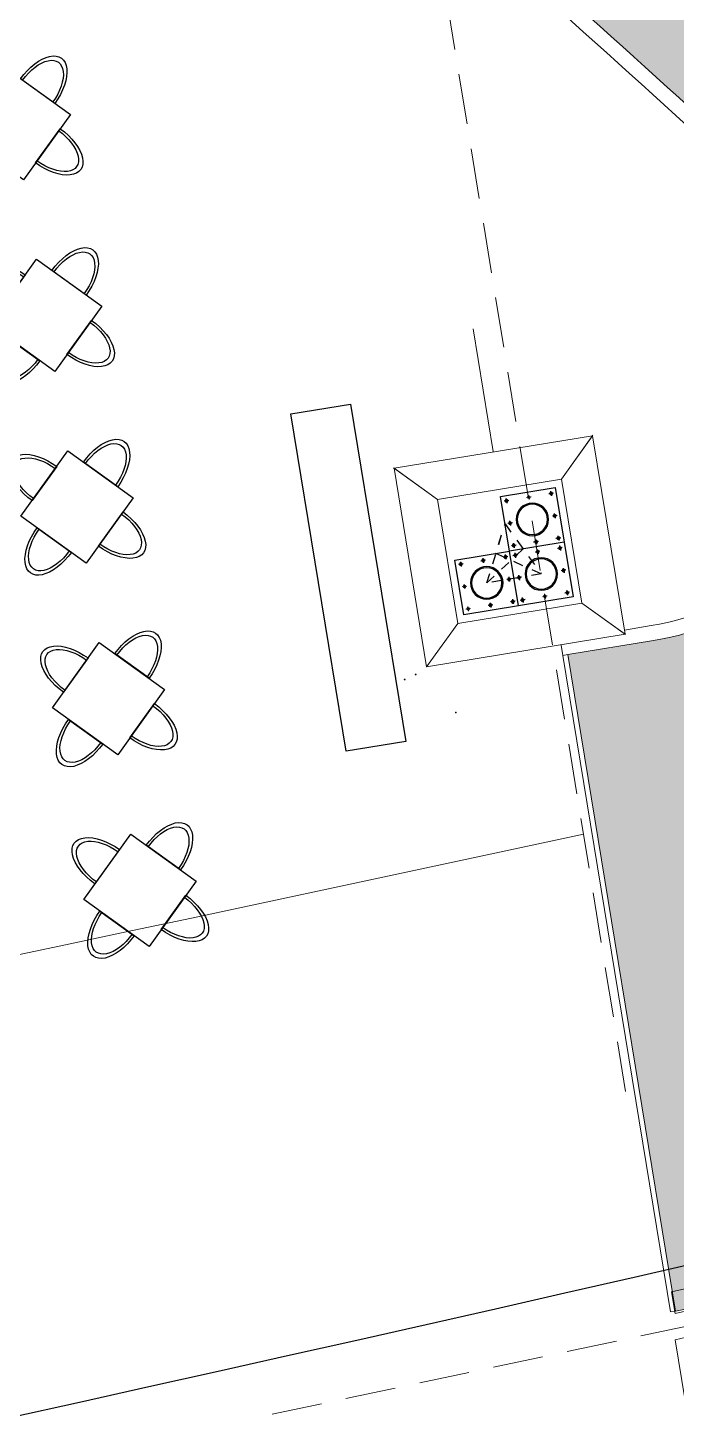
# Model space of a CAD drawing. Header units: metres. Extents: x 2 to 659295185, y -28 to 1124222152.
# Drawn here: x 655624.8 to 655631.25, y 1126425.51 to 1126439.24 of the extents above; entities that cross this region are included whole.
import ezdxf

# ---------------------------------------------------------------- set-up
doc = ezdxf.new("R2010")
doc.units = ezdxf.units.M
doc.header["$MEASUREMENT"] = 0
for name, pattern in [('CCSM_C1_CUERPO EL$0$CONTINUA', [0]), ('CCSM_C1_CUERPO EL$0$DASHED', [0.75, 0.5, -0.25]), ('CCSM_XREF ESTRUCTURA15$0$DASHED', [0.75, 0.5, -0.25]), ('CCSM_XREF ESTRUCTURA15$0$DASHED2', [0.375, 0.25, -0.125]), ('CCSM_XREF ESTRUCTURA15$0$MITTE', [2, 1.25, -0.25, 0.25, -0.25]), ('DASHDOT', [1, 0.5, -0.25, 0, -0.25])]:
    doc.linetypes.add(name, pattern=pattern)
doc.layers.get('0').update_dxf_attribs({"linetype": 'CONTINUOUS'})
for name, color, linetype in [('CCSM_C1_CUERPO CK$0$A-VISTA 4', 8, 'CONTINUOUS'), ('CCSM_C1_CUERPO D.dwg 19-03-12$0$A-ESTRUCTURA DE FACHADA DE VIDRIO', 5, 'CONTINUOUS'), ('CCSM_C1_CUERPO D.dwg 19-03-12$0$A-PEDESTAL', 4, 'CONTINUOUS'), ('CCSM_C1_CUERPO D.dwg 19-03-12$0$islas', 7, 'CONTINUOUS'), ('CCSM_C1_CUERPO D.dwg 19-03-12$0$MUEBLE SERVICIO', 1, 'CONTINUOUS'), ('CCSM_C1_CUERPO EL$0$A-PARED', 2, 'CCSM_C1_CUERPO EL$0$CONTINUA'), ('CCSM_C1_CUERPO EL$0$A-PROYECCIONES', 5, 'CCSM_C1_CUERPO EL$0$DASHED'), ('CCSM_XREF ESTRUCTURA15$0$A_PLANCHAS BASE', 57, 'CONTINUOUS'), ('CCSM_XREF ESTRUCTURA15$0$A_PROYECCION', 8, 'CCSM_XREF ESTRUCTURA15$0$DASHED2'), ('CCSM_XREF ESTRUCTURA15$0$PROYECCION DE TECHO', 212, 'CONTINUOUS'), ('CCSM_XREF ESTRUCTURA15$0$PS_MIDLINE', 1, 'CCSM_XREF ESTRUCTURA15$0$MITTE'), ('CCSM_XREF ESTRUCTURA15$0$PS_SOLID', 2, 'CONTINUOUS'), ('CCSM_XREF ESTRUCTURA15$0$txt100', 2, 'CONTINUOUS'), ('CESTOS DE BASURA', 1, 'CONTINUOUS'), ('MESAS', 5, 'CONTINUOUS'), ('MESAS DE FERIA', 7, 'CONTINUOUS'), ('SILLAS', 2, 'CONTINUOUS')]:
    doc.layers.add(name, color=color, linetype=linetype)
doc.layers.add('CCSM_C1_CUERPO D.dwg 19-03-12$0$VEGETACIÓN', color=7, linetype='CONTINUOUS', true_color=0x428500)
doc.layers.add('PISO AZUL', color=7, linetype='CONTINUOUS', true_color=0xbddeff)
for name, color, linetype, lineweight in [('LOCALES ASIGNADOS', 41, 'DASHDOT', 0), ('PTO DE UNIÓN', 57, 'CONTINUOUS', 50), ('PTO SONORO', 74, 'CONTINUOUS', 50)]:
    doc.layers.add(name, color=color, linetype=linetype, lineweight=lineweight)
pattern_1 = [(329.308451238, (-1.74908, -4.25296), (0.0412171804, -0.54709132384), [0.05715, -0.62865]), (274.30845124, (-1.7491, -4.25296), (0.5485208358, 0.19704611346), [0.04572, -0.50292]), (19.75945124, (-1.74564, -4.29855), (0.5897357616, -0.35004758223), [0.04857, -0.53427]), (325.49265124, (-1.5987, -4.2283), (0.00707447526, -0.8229292713), [0.085725, -0.942975]), (15.94405124, (-1.5981, -4.2969), (0.8477022361, -0.58277140046), [0.072855, -0.801405]), (270.49245124, (-1.5987, -4.2283), (0.8477011195, -0.5827727124), [0.06858, -0.75438]), (300.308451238, (-1.62395, -4.30967), (-0.2291857787, -0.49847933902), [0.05715, -0.62865]), (245.30845124, (-1.62395, -4.30967), (0.57527698422, -0.09358776406), [0.04572, -0.50292]), (350.75985124, (-1.64305, -4.3512), (0.3460922171, -0.59206566832), [0.04857, -0.53427]), (316.808451238, (-1.74908, -4.25296), (0.251823560087, 0.031886379613), [0, -0.496824, 0, -0.51054, 0, -0.504825]), (286.808451238, (-1.74908, -4.25296), (0.32900826904, -0.149206878947), [0, -0.291084, 0, -0.485394, 0, -0.192405]), (246.808451238, (-1.77656, -4.08527), (0.048835163688, -0.40419522367), [0, -0.1905, 0, -0.59436, 0, -0.78867]), (236.808451238, (-1.7889, -4.01008), (0.14715442583, -0.426197633), [0, -0.24765, 0, -0.394716, 0, -0.56007])]

# ---------------------------------------------------------------- blocks, each defined once
blk = doc.blocks.new('CCSM_XREF ESTRUCTURA15$0$baric')
at = {"layer": 'CCSM_XREF ESTRUCTURA15$0$A_PROYECCION'}
for p, q in [((0, 0), (550, 0)), ((275, -550), (0, 0)), ((0, 0), (412.5, -275)), ((550, 0), (137.5, -275)), ((550, 0), (275, -550))]:
    blk.add_line(p, q, dxfattribs=at)
blk = doc.blocks.new('CCSM_XREF ESTRUCTURA15$0$COLUMNAS D')
at = {"layer": 'CCSM_XREF ESTRUCTURA15$0$A_PLANCHAS BASE'}
for p, q in [((655631.25, 1126438.827), (655631.793, 1126438.916)), ((655631.793, 1126438.916), (655631.882, 1126438.373)), ((655631.339, 1126438.284), (655631.25, 1126438.827)), ((655631.882, 1126438.373), (655631.339, 1126438.284)), ((655631.882, 1126438.373), (655631.971, 1126437.83)), ((655630.796, 1126438.195), (655631.339, 1126438.284)), ((655630.885, 1126437.652), (655630.796, 1126438.195)), ((655631.428, 1126437.741), (655631.339, 1126438.284)), ((655631.971, 1126437.83), (655630.885, 1126437.652))]:
    blk.add_line(p, q, dxfattribs=at)
at = {"layer": 'CCSM_XREF ESTRUCTURA15$0$A_PLANCHAS BASE', "extrusion": (0, 0, -1)}
for centre in [(-655631.308, 1126438.785), (-655631.752, 1126438.858), (-655631.788, 1126438.636), (-655631.344, 1126438.563), (-655631.38, 1126438.341), (-655631.603, 1126438.378), (-655631.825, 1126438.414), (-655631.076, 1126438.19), (-655631.298, 1126438.226), (-655631.397, 1126438.243), (-655631.619, 1126438.279), (-655631.841, 1126438.315), (-655630.854, 1126438.154), (-655631.877, 1126438.093), (-655631.334, 1126438.004), (-655631.433, 1126438.021), (-655631.371, 1126437.782), (-655631.469, 1126437.798), (-655631.914, 1126437.871), (-655631.149, 1126437.746)]:
    blk.add_circle(centre, 0.0135, dxfattribs=at)
at = {"layer": 'CCSM_XREF ESTRUCTURA15$0$A_PROYECCION'}
for p, q in [((655631.748, 1126438.881), (655631.756, 1126438.835)), ((655631.331, 1126438.789), (655631.285, 1126438.782)), ((655631.304, 1126438.809), (655631.312, 1126438.762)), ((655631.775, 1126438.862), (655631.729, 1126438.854)), ((655631.811, 1126438.64), (655631.765, 1126438.632)), ((655631.784, 1126438.659), (655631.792, 1126438.613)), ((655631.367, 1126438.567), (655631.321, 1126438.559)), ((655631.34, 1126438.586), (655631.348, 1126438.54)), ((655631.404, 1126438.345), (655631.357, 1126438.337)), ((655631.377, 1126438.364), (655631.384, 1126438.318)), ((655631.626, 1126438.381), (655631.579, 1126438.374)), ((655631.599, 1126438.401), (655631.606, 1126438.354)), ((655631.848, 1126438.418), (655631.801, 1126438.41)), ((655631.821, 1126438.437), (655631.828, 1126438.391)), ((655631.837, 1126438.339), (655631.845, 1126438.292)), ((655631.099, 1126438.194), (655631.053, 1126438.186)), ((655631.072, 1126438.213), (655631.08, 1126438.167)), ((655631.321, 1126438.23), (655631.275, 1126438.223)), ((655631.294, 1126438.25), (655631.302, 1126438.203)), ((655631.42, 1126438.246), (655631.373, 1126438.239)), ((655631.393, 1126438.266), (655631.4, 1126438.219)), ((655631.642, 1126438.283), (655631.596, 1126438.275)), ((655631.615, 1126438.302), (655631.623, 1126438.256)), ((655631.864, 1126438.319), (655631.818, 1126438.312)), ((655630.877, 1126438.157), (655630.831, 1126438.15)), ((655630.85, 1126438.177), (655630.858, 1126438.13)), ((655631.9, 1126438.097), (655631.854, 1126438.09)), ((655631.873, 1126438.116), (655631.881, 1126438.07)), ((655631.358, 1126438.008), (655631.311, 1126438.001)), ((655631.331, 1126438.028), (655631.338, 1126437.981)), ((655631.456, 1126438.024), (655631.41, 1126438.017)), ((655631.429, 1126438.044), (655631.437, 1126437.997)), ((655631.394, 1126437.786), (655631.348, 1126437.779)), ((655631.367, 1126437.805), (655631.375, 1126437.759)), ((655631.493, 1126437.802), (655631.446, 1126437.795)), ((655631.466, 1126437.822), (655631.473, 1126437.775)), ((655631.937, 1126437.875), (655631.89, 1126437.867)), ((655631.91, 1126437.894), (655631.917, 1126437.848)), ((655631.172, 1126437.75), (655631.126, 1126437.742)), ((655631.145, 1126437.769), (655631.153, 1126437.723))]:
    blk.add_line(p, q, dxfattribs=at)
at = {"layer": 'CCSM_XREF ESTRUCTURA15$0$PS_SOLID', "extrusion": (0, 0, -1)}
for centre, radius in [((-655631.566, 1126438.6), 0.162), ((-655631.566, 1126438.6), 0.151), ((-655631.655, 1126438.057), 0.162), ((-655631.655, 1126438.057), 0.162), ((-655631.655, 1126438.057), 0.151), ((-655631.655, 1126438.057), 0.151), ((-655631.112, 1126437.968), 0.162), ((-655631.112, 1126437.968), 0.151)]:
    blk.add_circle(centre, radius, dxfattribs=at)
at = {"layer": 'CCSM_XREF ESTRUCTURA15$0$A_PROYECCION', "xscale": 0.0009999999647109722, "yscale": 0.0009999999647109722, "zscale": 0.0009999999647109722, "rotation": 189.3084474079254}
blk.add_blockref('CCSM_XREF ESTRUCTURA15$0$baric', (655631.655, 1126438.057), dxfattribs=at)
blk = doc.blocks.new('mesa cuadrada')
at = {"layer": 'MESAS', "color": 7}
blk.add_lwpolyline([(0, 0.8), (0.8, 0.8), (0.8, 0), (0, 0)], close=True, dxfattribs=at)
blk = doc.blocks.new('SILLA NARANJA')
at = {"layer": 'SILLAS', "color": 3}
blk.add_line((-0.15, 0.147), (0.15, -0.147), dxfattribs=at)
for major_axis, ratio in [((-0.282, -0.288), 0.521085), ((-0.247, -0.252), 0.524072)]:
    blk.add_ellipse((0, 0), major_axis=major_axis, ratio=ratio, start_param=1.570796, end_param=4.712389, dxfattribs=at)
blk = doc.blocks.new('MESA BAJA NARANJA')
at = {"color": 7, "extrusion": (0, 0, -1), "zscale": -0.9999999999999999, "rotation": 224.4563677717573}
blk.add_blockref('mesa cuadrada', (0, 0), dxfattribs=at)
at = {"layer": 'PISO AZUL'}
for p, rotation in [((-0.28, -0.286), 89.99999999999999), ((-0.286, -0.84), 179.9999999999999), ((0.286, -0.851), 269.9999999999999)]:
    blk.add_blockref('SILLA NARANJA', p, dxfattribs=dict(at, rotation=rotation))
blk.add_blockref('SILLA NARANJA', (0.286, -0.28), dxfattribs=at)

msp = doc.modelspace()

# ---------------------------------------------------------------- hatches: boundary and pattern name
at = {"layer": 'CCSM_C1_CUERPO D.dwg 19-03-12$0$VEGETACIÓN', "lineweight": 5}
h = msp.add_hatch(dxfattribs=at)
h.set_pattern_fill('AR-CONC', color=256, scale=0.003, style=0)
h.set_pattern_definition(pattern_1)
edge = h.paths.add_edge_path()
edge.add_line((655631.3766, 1126426.2662), (655636.7773, 1126427.4745))
edge.add_line((655636.7773, 1126427.4745), (655630.3748, 1126466.5361))
edge.add_line((655630.3748, 1126466.5361), (655624.8693, 1126465.9567))
edge.add_line((655624.8693, 1126465.9567), (655624.9113, 1126465.7006))
edge.add_line((655624.9113, 1126465.7006), (655624.8126, 1126465.6844))
edge.add_line((655624.8126, 1126465.6844), (655625.889, 1126459.1177))
edge.add_line((655625.889, 1126459.1177), (655626.4796, 1126459.2146))
edge.add_line((655626.4796, 1126459.2146), (655626.7999, 1126457.2365))
edge.add_line((655626.7999, 1126457.2365), (655626.2432, 1126457.1491))
edge.add_line((655626.2432, 1126457.1491), (655626.2521, 1126457.0651))
edge.add_arc((655622.7715, 1126448.7623), 9.0029, 1.64019, 67.2566, ccw=False)
edge.add_arc((655617.5094, 1126449.2351), 14.263, 323.00991, 359.13576, ccw=False)
edge.add_arc((655533.9247, 1126331.6339), 144.5887, 47.020585, 48.937825, ccw=False)
edge.add_arc((655629.9883, 1126435.569), 3.1137, -13.45437, 36.35564, ccw=False)
edge.add_arc((655630.6285, 1126435.623), 2.5117, 279.03476, 341.94542, ccw=False)
edge.add_line((655631.0229, 1126433.1424), (655630.1706, 1126433.0027))
edge.add_line((655630.1706, 1126433.0027), (655631.2409, 1126426.4732))
edge.add_line((655631.2409, 1126426.4732), (655631.3393, 1126426.4936))
edge.add_line((655631.3393, 1126426.4936), (655631.3766, 1126426.2662))
h = msp.add_hatch(dxfattribs=at)
h.set_pattern_fill('AR-CONC', color=256, scale=0.003, style=0)
h.set_pattern_definition(pattern_1)
edge = h.paths.add_edge_path()
edge.add_line((655631.3766, 1126426.2662), (655636.7773, 1126427.4745))
edge.add_line((655636.7773, 1126427.4745), (655630.3748, 1126466.5361))
edge.add_line((655630.3748, 1126466.5361), (655624.8693, 1126465.9567))
edge.add_line((655624.8693, 1126465.9567), (655624.9113, 1126465.7006))
edge.add_line((655624.9113, 1126465.7006), (655624.8126, 1126465.6844))
edge.add_line((655624.8126, 1126465.6844), (655625.889, 1126459.1177))
edge.add_line((655625.889, 1126459.1177), (655626.4796, 1126459.2146))
edge.add_line((655626.4796, 1126459.2146), (655626.7999, 1126457.2365))
edge.add_line((655626.7999, 1126457.2365), (655626.2432, 1126457.1491))
edge.add_line((655626.2432, 1126457.1491), (655626.2521, 1126457.0651))
edge.add_arc((655622.7715, 1126448.7623), 9.0029, 1.64019, 67.2566, ccw=False)
edge.add_arc((655617.5094, 1126449.2351), 14.263, 323.00991, 359.13576, ccw=False)
edge.add_arc((655533.9247, 1126331.6339), 144.5887, 47.020585, 48.937825, ccw=False)
edge.add_arc((655629.9883, 1126435.569), 3.1137, -13.45437, 36.35564, ccw=False)
edge.add_arc((655630.6285, 1126435.623), 2.5117, 279.03476, 341.94542, ccw=False)
edge.add_line((655631.0229, 1126433.1424), (655630.1706, 1126433.0027))
edge.add_line((655630.1706, 1126433.0027), (655631.2409, 1126426.4732))
edge.add_line((655631.2409, 1126426.4732), (655631.3393, 1126426.4936))
edge.add_line((655631.3393, 1126426.4936), (655631.3766, 1126426.2662))
at = {"layer": 'LOCALES ASIGNADOS'}
h = msp.add_hatch(color=256, dxfattribs=at)
edge = h.paths.add_edge_path()
edge.add_arc((219491.1056, 1054914.3756), 441878.9229, 9.308049718, 9.309563548, ccw=False)
edge.add_line((655551.8097, 1126384.9626), (655564.5398, 1126387.0492))
edge.add_line((655564.5398, 1126387.0492), (655562.5867, 1126398.9652))
edge.add_line((655562.5867, 1126398.9652), (655552.3922, 1126397.2942))
edge.add_line((655552.3922, 1126397.2942), (655552.4569, 1126396.8995))
edge.add_line((655552.4569, 1126396.8995), (655549.9212, 1126396.4839))

# ---------------------------------------------------------------- linework, layer by layer
at = {"layer": 'CCSM_C1_CUERPO CK$0$A-VISTA 4', "lineweight": 5}
msp.add_arc((655377.7276, 1127600.5384), 1196.2927, 278.1177294, 282.1897732, dxfattribs=at)
at = {"layer": 'CCSM_C1_CUERPO D.dwg 19-03-12$0$A-ESTRUCTURA DE FACHADA DE VIDRIO', "color": 6, "lineweight": 5, "elevation": -0.0005}
msp.add_lwpolyline([(655633.3455, 1126427.1445), (655631.2016, 1126426.6657), (655631.2373, 1126426.4482), (655636.5731, 1126427.6401), (655630.2341, 1126466.314), (655624.797, 1126465.74), (655624.8327, 1126465.5226), (655627.0173, 1126465.7532)], dxfattribs=at)
at = {"layer": 'CCSM_C1_CUERPO D.dwg 19-03-12$0$A-PEDESTAL', "lineweight": 5}
for p, q in [((655630.1058, 1126434.7487), (655630.4194, 1126435.1852)), ((655628.4358, 1126434.8601), (655628.8723, 1126434.5465)), ((655630.308, 1126433.5152), (655630.7445, 1126433.2016)), ((655630.12, 1126432.9944), (655630.1032, 1126433.0965))]:
    msp.add_line(p, q, dxfattribs=at)
for points in [[(655630.7387, 1126433.2058), (655630.4152, 1126435.1794), (655628.4416, 1126434.8559), (655628.7651, 1126432.8823)], [(655630.308, 1126433.5152), (655630.1058, 1126434.7487), (655628.8723, 1126434.5465), (655629.0745, 1126433.313)]]:
    msp.add_lwpolyline(points, close=True, dxfattribs=at)
msp.add_lwpolyline([(655630.7387, 1126433.2058), (655630.4152, 1126435.1794), (655628.4427, 1126434.8561), (655628.7651, 1126432.8823), (655630.7387, 1126433.2058), (655630.308, 1126433.5152), (655630.1058, 1126434.7487), (655630.4152, 1126435.1794), (655630.1058, 1126434.7487), (655628.8723, 1126434.5465), (655628.4427, 1126434.8561), (655628.8723, 1126434.5465), (655629.0745, 1126433.313), (655628.7651, 1126432.8823), (655629.0745, 1126433.313), (655630.308, 1126433.5152)], dxfattribs=at)
at = {"layer": 'CCSM_C1_CUERPO D.dwg 19-03-12$0$islas', "lineweight": 5}
msp.add_lwpolyline([(655633.8956, 1126445.0557), (655636.7773, 1126427.4745), (655631.3766, 1126426.2662), (655631.3393, 1126426.4936), (655631.2409, 1126426.4732), (655630.1706, 1126433.0027)], dxfattribs=at)
msp.add_lwpolyline([(655631.1915, 1126426.4651), (655630.12, 1126432.9944), (655630.1693, 1126433.0025), (655631.2409, 1126426.4732)], close=True, dxfattribs=at)
msp.add_lwpolyline([(655631.1915, 1126426.4651), (655630.12, 1126432.9944), (655630.1693, 1126433.0025), (655631.2409, 1126426.4732)], close=True, dxfattribs=at)
at = {"layer": 'CCSM_C1_CUERPO D.dwg 19-03-12$0$MUEBLE SERVICIO', "color": 28, "lineweight": 5, "true_color": 0x331a00}
msp.add_line((655629.4276, 1126435.0226), (655629.228, 1126436.2406), dxfattribs=at)
at = {"layer": 'CCSM_C1_CUERPO D.dwg 19-03-12$0$VEGETACIÓN', "color": 7, "lineweight": 5}
for points in [[(655626.2521, 1126457.0651, -0.2943938), (655631.7707, 1126449.02), (655631.7707, 1126449.02), (655631.7707, 1126449.02, -0.1589474), (655628.9018, 1126440.6534, -0.0083657), (655632.4959, 1126437.4148, -0.2208251), (655633.0166, 1126434.8445, 1.0104538), (655633.0166, 1126434.8445, -0.0948838), (655633.0166, 1126434.8445, 0.1737955), (655633.0166, 1126434.8445, 0.2845164), (655633.0166, 1126434.8445, 3.1521516), (655633.0166, 1126434.8445, -0.2816084), (655631.0229, 1126433.1424), (655630.1706, 1126433.0027), (655631.2409, 1126426.4732), (655631.3393, 1126426.4936), (655631.3766, 1126426.2662), (655636.7773, 1126427.4745), (655630.3748, 1126466.5361)], [(655626.0971, 1126457.1045), (655626.1123, 1126456.9606, -0.2970103), (655631.6207, 1126449.0189, -0.1614263), (655628.6973, 1126440.6325, -0.0085842), (655632.3833, 1126437.3147, -0.2190673), (655632.8721, 1126434.8853, -0.2809625), (655630.999, 1126433.2905), (655630.732, 1126433.2467)]]:
    msp.add_lwpolyline(points, format="xyb", dxfattribs=at)
at = {"layer": 'CCSM_C1_CUERPO EL$0$A-PARED', "lineweight": 5, "elevation": -0.0005}
msp.add_lwpolyline([(655631.9695, 1126426.3584), (655631.2377, 1126426.186)], dxfattribs=at)
at = {"layer": 'CCSM_C1_CUERPO EL$0$A-PARED', "lineweight": 5}
msp.add_lwpolyline([(655631.2377, 1126426.186), (655631.5423, 1126424.3277)], dxfattribs=at)
at = {"layer": 'CCSM_C1_CUERPO EL$0$A-PROYECCIONES', "lineweight": 5}
msp.add_lwpolyline([(655421.1065, 1126403.1157, 0.0062103), (655452.1715, 1126404.6309, 0.0092237), (655503.3398, 1126408.847, 0.0058318), (655535.1153, 1126412.626), (655535.6132, 1126409.5887, 0.0194724), (655631.4645, 1126426.348, 0.0707147)], format="xyb", dxfattribs=at)
at = {"layer": 'CCSM_XREF ESTRUCTURA15$0$PROYECCION DE TECHO', "color": 8, "linetype": 'CCSM_XREF ESTRUCTURA15$0$DASHED', "lineweight": 5}
msp.add_lwpolyline([(655630.7448, 1126428.6583), (655624.0389, 1126469.5701)], dxfattribs=at)
at = {"layer": 'CCSM_XREF ESTRUCTURA15$0$PS_MIDLINE', "color": 8, "lineweight": 5}
for p, q in [((655629.9989, 1126434.6283, 4.525), (655630.0065, 1126434.5819, 4.525)), ((655629.5818, 1126434.5362, 4.525), (655629.5354, 1126434.5286, 4.525)), ((655629.5548, 1126434.5555, 4.525), (655629.5624, 1126434.5092, 4.525)), ((655629.8039, 1126434.5725, 4.525), (655629.7575, 1126434.5649, 4.525)), ((655629.7769, 1126434.5919, 4.525), (655629.7845, 1126434.5456, 4.525)), ((655630.0259, 1126434.6089, 4.525), (655629.9795, 1126434.6013, 4.525)), ((655630.0623, 1126434.3869, 4.525), (655630.0159, 1126434.3793, 4.525)), ((655630.0353, 1126434.4063, 4.525), (655630.0429, 1126434.3599, 4.525)), ((655629.6182, 1126434.3141, 4.525), (655629.5718, 1126434.3065, 4.525)), ((655629.5912, 1126434.3335, 4.525), (655629.5988, 1126434.2871, 4.525)), ((655629.6546, 1126434.0921, 4.525), (655629.6082, 1126434.0845, 4.525)), ((655629.6276, 1126434.1115, 4.525), (655629.6352, 1126434.0651, 4.525)), ((655629.8766, 1126434.1285, 4.525), (655629.8303, 1126434.1209, 4.525)), ((655629.8497, 1126434.1479, 4.525), (655629.8573, 1126434.1015, 4.525)), ((655630.0987, 1126434.1649, 4.525), (655630.0523, 1126434.1573, 4.525)), ((655630.0717, 1126434.1843, 4.525), (655630.0793, 1126434.1379, 4.525)), ((655630.0879, 1126434.0856, 4.525), (655630.0955, 1126434.0392, 4.525)), ((655629.3501, 1126433.9408, 4.525), (655629.3037, 1126433.9332, 4.525)), ((655629.3231, 1126433.9602, 4.525), (655629.3307, 1126433.9138, 4.525)), ((655629.5721, 1126433.9772, 4.525), (655629.5257, 1126433.9696, 4.525)), ((655629.5451, 1126433.9966, 4.525), (655629.5527, 1126433.9502, 4.525)), ((655629.6708, 1126433.9934, 4.525), (655629.6244, 1126433.9858, 4.525)), ((655629.6438, 1126434.0128, 4.525), (655629.6514, 1126433.9664, 4.525)), ((655629.8928, 1126434.0298, 4.525), (655629.8464, 1126434.0222, 4.525)), ((655629.8658, 1126434.0492, 4.525), (655629.8734, 1126434.0028, 4.525)), ((655630.1149, 1126434.0662, 4.525), (655630.0685, 1126434.0586, 4.525)), ((655629.128, 1126433.9044, 4.525), (655629.0816, 1126433.8968, 4.525)), ((655629.101, 1126433.9238, 4.525), (655629.1086, 1126433.8774, 4.525)), ((655630.1513, 1126433.8441, 4.525), (655630.1049, 1126433.8365, 4.525)), ((655630.1243, 1126433.8635, 4.525), (655630.1319, 1126433.8172, 4.525)), ((655629.1644, 1126433.6824, 4.525), (655629.118, 1126433.6748, 4.525)), ((655629.1374, 1126433.7018, 4.525), (655629.145, 1126433.6554, 4.525)), ((655629.6085, 1126433.7552, 4.525), (655629.5621, 1126433.7476, 4.525)), ((655629.5815, 1126433.7746, 4.525), (655629.5891, 1126433.7282, 4.525)), ((655629.7072, 1126433.7714, 4.525), (655629.6608, 1126433.7638, 4.525)), ((655629.6802, 1126433.7907, 4.525), (655629.6878, 1126433.7444, 4.525)), ((655629.6449, 1126433.5331, 4.525), (655629.5985, 1126433.5255, 4.525)), ((655629.6179, 1126433.5525, 4.525), (655629.6255, 1126433.5062, 4.525)), ((655629.7436, 1126433.5493, 4.525), (655629.6972, 1126433.5417, 4.525)), ((655629.7166, 1126433.5687, 4.525), (655629.7242, 1126433.5223, 4.525)), ((655629.9656, 1126433.5857, 4.525), (655629.9192, 1126433.5781, 4.525)), ((655629.9386, 1126433.6051, 4.525), (655629.9462, 1126433.5587, 4.525)), ((655630.1876, 1126433.6221, 4.525), (655630.1413, 1126433.6145, 4.525)), ((655630.1607, 1126433.6415, 4.525), (655630.1683, 1126433.5951, 4.525)), ((655629.2008, 1126433.4604, 4.525), (655629.1544, 1126433.4528, 4.525)), ((655629.1738, 1126433.4797, 4.525), (655629.1814, 1126433.4334, 4.525)), ((655629.4229, 1126433.4968, 4.525), (655629.3765, 1126433.4892, 4.525)), ((655629.3959, 1126433.5161, 4.525), (655629.4035, 1126433.4698, 4.525))]:
    msp.add_line(p, q, dxfattribs=at)
at = {"layer": 'CCSM_XREF ESTRUCTURA15$0$PS_SOLID', "color": 8, "lineweight": 5}
for p, q in [((655629.5012, 1126434.5736), (655630.044, 1126434.6626)), ((655630.044, 1126434.6626), (655630.1329, 1126434.1198)), ((655629.5902, 1126434.0308), (655629.5012, 1126434.5736)), ((655630.1329, 1126434.1198), (655629.5902, 1126434.0308)), ((655629.5902, 1126434.0308), (655630.1329, 1126434.1198)), ((655630.1329, 1126434.1198), (655630.2219, 1126433.5771)), ((655629.0474, 1126433.9419), (655629.5902, 1126434.0308)), ((655629.1364, 1126433.3991), (655629.0474, 1126433.9419)), ((655629.6791, 1126433.4881), (655629.5902, 1126434.0308)), ((655629.5902, 1126434.0308), (655629.6791, 1126433.4881)), ((655630.2219, 1126433.5771), (655629.6791, 1126433.4881)), ((655629.6791, 1126433.4881), (655629.1364, 1126433.3991))]:
    msp.add_line(p, q, dxfattribs=at)
at = {"layer": 'CCSM_XREF ESTRUCTURA15$0$PS_SOLID', "color": 8, "lineweight": 5, "extrusion": (0, 0, -1)}
for centre, radius in [((-655629.5586, 1126434.5324), 0.0135), ((-655629.8171, 1126434.3467), 0.162), ((-655629.8171, 1126434.3467), 0.151), ((-655629.7807, 1126434.5687), 0.0135), ((-655630.0027, 1126434.6051), 0.0135), ((-655630.0391, 1126434.3831), 0.0135), ((-655629.595, 1126434.3103), 0.0135), ((-655629.6314, 1126434.0883), 0.0135), ((-655629.8535, 1126434.1247), 0.0135), ((-655630.0755, 1126434.1611), 0.0135), ((-655630.0917, 1126434.0624), 0.0135), ((-655629.3269, 1126433.937), 0.0135), ((-655629.5489, 1126433.9734), 0.0135), ((-655629.6476, 1126433.9896), 0.0135), ((-655629.906, 1126433.804), 0.162), ((-655629.906, 1126433.804), 0.162), ((-655629.906, 1126433.804), 0.151), ((-655629.906, 1126433.804), 0.151), ((-655629.8696, 1126434.026), 0.0135), ((-655629.1048, 1126433.9006), 0.0135), ((-655629.3633, 1126433.715), 0.162), ((-655629.3633, 1126433.715), 0.151), ((-655630.1281, 1126433.8403), 0.0135), ((-655629.1412, 1126433.6786), 0.0135), ((-655629.5853, 1126433.7514), 0.0135), ((-655629.684, 1126433.7676), 0.0135), ((-655629.6217, 1126433.5293), 0.0135), ((-655629.7204, 1126433.5455), 0.0135), ((-655629.9424, 1126433.5819), 0.0135), ((-655630.1645, 1126433.6183), 0.0135), ((-655629.1776, 1126433.4566), 0.0135), ((-655629.3997, 1126433.493), 0.0135)]:
    msp.add_circle(centre, radius, dxfattribs=at)
at = {"layer": 'CESTOS DE BASURA'}
msp.add_lwpolyline([(655628.0076, 1126435.4941), (655628.5576, 1126432.1389), (655627.9655, 1126432.0419), (655627.4155, 1126435.3971), (655628.0076, 1126435.4941)], dxfattribs=at)
at = {"layer": 'MESAS DE FERIA'}
msp.add_arc((655435.616, 1127281.3346), 876.538, 277.3238872, 283.2378814, dxfattribs=at)
at = {"layer": 'PTO DE UNIÓN', "lineweight": 5}
for centre in [(655628.5466, 1126432.7556), (655628.6559, 1126432.8053)]:
    msp.add_circle(centre, 0.004, dxfattribs=at)
at = {"layer": 'PTO SONORO', "lineweight": 5}
msp.add_circle((655629.0552, 1126432.427), 0.004, dxfattribs=at)

# ---------------------------------------------------------------- block references
at = {"color": 30, "lineweight": 5}
msp.add_blockref('CCSM_XREF ESTRUCTURA15$0$COLUMNAS D', (-1.7491, -4.253), dxfattribs=at)
at = {"layer": 'CCSM_XREF ESTRUCTURA15$0$txt100', "color": 8, "lineweight": 5, "xscale": 0.001000000117253543, "yscale": 0.001000000117253543, "zscale": 0.001000000117253543, "rotation": 189.3084594935865}
msp.add_blockref('CCSM_XREF ESTRUCTURA15$0$baric', (655629.906, 1126433.804), dxfattribs=at)
at = {"layer": 'MESAS DE FERIA', "xscale": -1, "rotation": 9.854286155436434}
for p in [(655624.5726, 1126438.8407), (655624.885, 1126436.9347), (655625.1975, 1126435.0288), (655625.5099, 1126433.1229), (655625.8223, 1126431.2169)]:
    msp.add_blockref('MESA BAJA NARANJA', p, dxfattribs=at)

doc.saveas('drawing.dxf')
